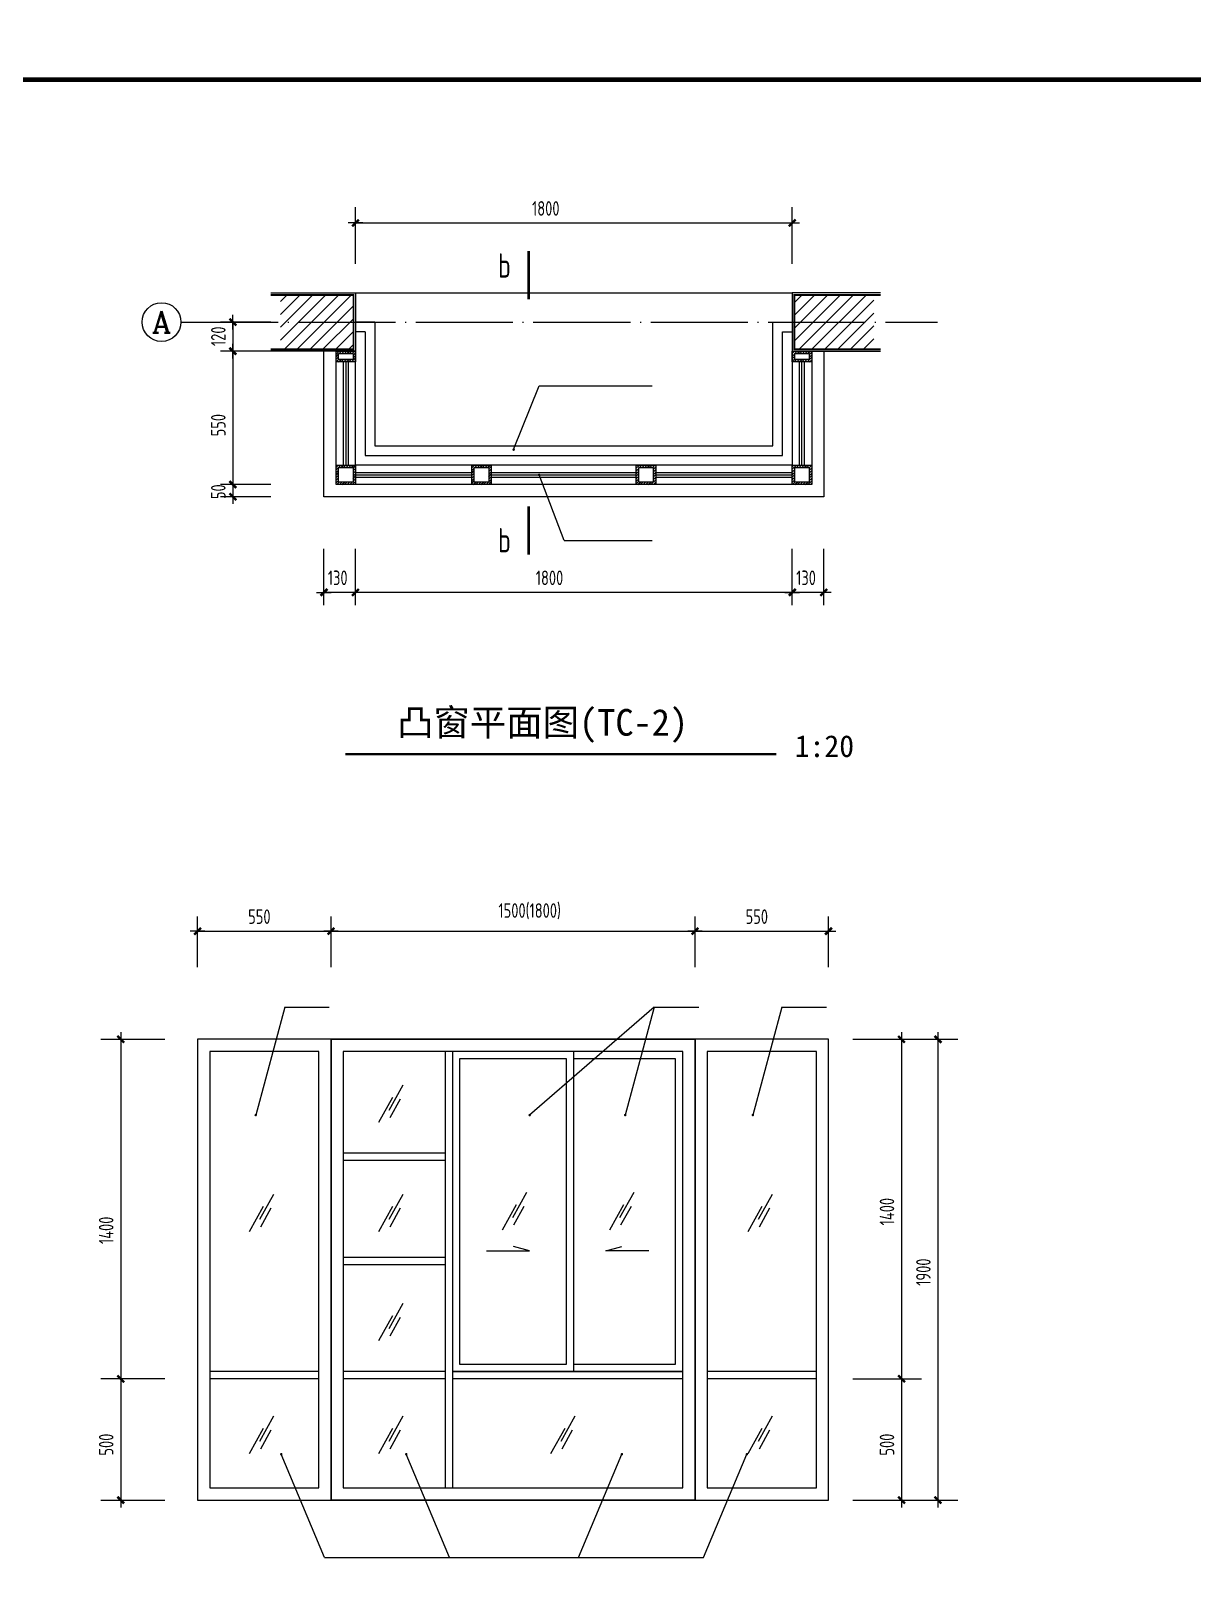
# Model space of a CAD drawing. Extents: x -726032 to 135930, y -151624 to 587044.
# Drawn here: x -14234 to 9704, y 354200 to 386256 of the extents above; entities that cross this region are included whole.
import ezdxf
from ezdxf.enums import TextEntityAlignment as Align

# ---------------------------------------------------------------- set-up
doc = ezdxf.new("R2010")
doc.units = 0
doc.header["$LTSCALE"] = 1000
doc.header["$MEASUREMENT"] = 0
doc.linetypes.add('DOTE', pattern=[2.42, 2, -0.2, 0.02, -0.2])
doc.layers.get('0').update_dxf_attribs({"linetype": 'CONTINUOUS'})
for name, color, linetype in [('AXIS', 245, 'CONTINUOUS'), ('AXIS_TEXT', 7, 'CONTINUOUS'), ('DOTE', 8, 'DOTE'), ('PUB_DIM', 245, 'CONTINUOUS'), ('PUB_TITLE', 1, 'CONTINUOUS'), ('WINDOW', 155, 'CONTINUOUS'), ('填充', 207, 'CONTINUOUS'), ('引线', 213, 'CONTINUOUS'), ('构架', 4, 'CONTINUOUS'), ('栏杆', 126, 'CONTINUOUS'), ('看线', 86, 'CONTINUOUS')]:
    doc.layers.add(name, color=color, linetype=linetype)
doc.styles.add('-黑体', font='')
doc.styles.add('COMPLEX', font='COMPLEX')
doc.styles.add('DIM_FONT', font='isocp.shx', dxfattribs={"width": 0.8})
doc.styles.get('-黑体').set_extended_font_data('SimHei')
pattern_1 = [(45, (-71437.597, 186548.07), (-26.516504, 26.516504), [])]

# ---------------------------------------------------------------- blocks, each defined once
blk = doc.blocks.new('_DIMX')
blk.add_line((-150, 0), (150, 0))
at = {"const_width": 50}
blk.add_lwpolyline([(-70, -70), (70, 70)], dxfattribs=at)
blk = doc.blocks.new('_AXISO')
blk.add_circle((0, 0), 0.5)
at = {"layer": 'AXIS_TEXT', "style": 'COMPLEX', "width": 1.041667}
blk.add_attdef('A', text='', height=0.56, dxfattribs=at).set_placement((-0.25, -0.28), (0.25, -0.28), align=Align.FIT)

msp = doc.modelspace()

# ---------------------------------------------------------------- hatches: boundary and pattern name
at = {"layer": 'WINDOW'}
h = msp.add_hatch(dxfattribs=at)
h.set_pattern_fill('ANSI31', color=256, scale=300, style=0)
h.set_pattern_definition(pattern_1)
h.paths.add_polyline_path([(-7550.6, 377306.3), (-7950.6, 377306.3), (-7950.6, 376906.3), (-7550.6, 376906.3)])
h.paths.add_polyline_path([(-7900.6, 377256.3), (-7600.6, 377256.3), (-7600.6, 376956.3), (-7900.6, 376956.3)], flags=16)
h.paths.add_polyline_path([(-4751.8, 377306.3), (-5151.8, 377306.3), (-5151.8, 376906.3), (-4751.8, 376906.3)])
h.paths.add_polyline_path([(-5101.8, 377256.3), (-4801.8, 377256.3), (-4801.8, 376956.3), (-5101.8, 376956.3)], flags=16)
h.paths.add_polyline_path([(-1365, 377306.3), (-1765, 377306.3), (-1765, 376906.3), (-1365, 376906.3)])
h.paths.add_polyline_path([(-1415, 377256.3), (-1415, 376956.3), (-1715, 376956.3), (-1715, 377256.3)], flags=16)
h.paths.add_polyline_path([(1849.4, 377306.3), (1449.4, 377306.3), (1449.4, 376906.3), (1849.4, 376906.3)])
h.paths.add_polyline_path([(1499.4, 377256.3), (1799.4, 377256.3), (1799.4, 376956.3), (1499.4, 376956.3)], flags=16)
h.paths.add_polyline_path([(1849.4, 379656.3), (1449.4, 379656.3), (1449.4, 379434.9), (1849.4, 379434.9)])
h.paths.add_polyline_path([(1499.4, 379606.3), (1799.4, 379606.3), (1799.4, 379484.9), (1499.4, 379484.9)], flags=16)
h = msp.add_hatch(dxfattribs=at)
h.set_pattern_fill('ANSI31', color=256, scale=300, style=0)
h.set_pattern_definition(pattern_1)
h.paths.add_polyline_path([(-7950.6, 379434.9), (-7550.6, 379434.9), (-7550.6, 379656.3), (-7950.6, 379656.3)])
h.paths.add_polyline_path([(-7900.6, 379606.3), (-7600.6, 379606.3), (-7600.6, 379484.9), (-7900.6, 379484.9)], flags=16)
at = {"layer": '填充'}
h = msp.add_hatch(dxfattribs=at)
h.set_pattern_fill('ANSI31', color=256, scale=1500, style=0)
h.set_pattern_definition([(45, (-71437.6, 186548.07), (-132.58252, 132.58252), [])])
h.paths.add_polyline_path([(3131.9, 380816.3), (1489.4, 380816.3), (1489.4, 379696.3), (3131.9, 379696.3)])
h.paths.add_polyline_path([(-7590.6, 380816.3), (-9092.4, 380816.3), (-9092.4, 379696.3), (-7590.6, 379696.3)])

# ---------------------------------------------------------------- linework, layer by layer
at = {"color": 134, "const_width": 40, "elevation": 3840}
for points in [[(-9297.5, 380816.3), (-7590.6, 380816.3), (-7590.6, 379696.3), (-9297.5, 379696.3)], [(3270, 380816.3), (1489.4, 380816.3), (1489.4, 379696.3), (3270, 379696.3)]]:
    msp.add_lwpolyline(points, dxfattribs=at)
at = {"color": 134, "elevation": 3840}
for points in [[(-9297.5, 380856.3), (-7550.6, 380856.3), (-7550.6, 379656.3), (-9297.5, 379656.3)], [(3270, 380856.3), (1449.4, 380856.3), (1449.4, 379656.3), (3270, 379656.3)]]:
    msp.add_lwpolyline(points, dxfattribs=at)
at = {"elevation": 3840}
for points in [[(-8053.7, 365469.8), (-10803.7, 365469.8), (-10803.7, 355969.8), (-8053.7, 355969.8)], [(-553.7, 365469.8), (-8053.7, 365469.8), (-8053.7, 355969.8), (-553.7, 355969.8)], [(2196.3, 365469.8), (-553.7, 365469.8), (-553.7, 355969.8), (2196.3, 355969.8)]]:
    msp.add_lwpolyline(points, close=True, dxfattribs=at)
at = {"color": 134, "elevation": 3840}
msp.add_lwpolyline([(-8053.7, 365469.8), (-553.7, 365469.8), (-553.7, 355969.8), (-8053.7, 355969.8)], close=True, dxfattribs=at)
at = {"layer": 'DOTE'}
msp.add_line((-11146.6, 380256.3, 3840), (4441.7, 380256.3, 3840), dxfattribs=at)
at = {"layer": 'PUB_DIM'}
for p, q in [((-7550.6, 381459.6, 3840), (-7550.6, 382623.7, 3840)), ((1449.4, 381459.6, 3840), (1449.4, 382623.7, 3840)), ((-7549.6, 382300, 3840), (1448.4, 382300, 3840)), ((-9297.5, 380256.3, 3840), (-10329.7, 380256.3, 3840)), ((-10076.7, 380256.3, 3840), (-10076.7, 379657.3, 3840)), ((-9297.5, 379656.3, 3840), (-10329.7, 379656.3, 3840)), ((-10076.7, 379655.3, 3840), (-10076.7, 376657.3, 3840)), ((-9297.5, 376906.3, 3840), (-10329.7, 376906.3, 3840)), ((-9297.5, 376656.3, 3840), (-10329.7, 376656.3, 3840)), ((-8200.6, 374417.4, 3840), (-8200.6, 375581.5, 3840)), ((-7550.6, 374417.4, 3840), (-7550.6, 375581.5, 3840)), ((1449.4, 374417.4, 3840), (1449.4, 375581.5, 3840)), ((2099.4, 374417.4, 3840), (2099.4, 375581.5, 3840)), ((-8201.6, 374683.9, 3840), (-8202.6, 374683.9, 3840)), ((-7550.6, 374683.9, 3840), (-8200.6, 374683.9, 3840)), ((1448.4, 374683.9, 3840), (-7549.6, 374683.9, 3840)), ((2099.4, 374683.9, 3840), (1449.4, 374683.9, 3840)), ((2101.4, 374683.9, 3840), (2100.4, 374683.9, 3840)), ((-10803.7, 366955.1, 3840), (-10803.7, 367998, 3840)), ((-8053.7, 366955.1, 3840), (-8053.7, 367998, 3840)), ((-553.7, 366955.1, 3840), (-553.7, 367998, 3840)), ((2196.3, 366955.1, 3840), (2196.3, 367998, 3840)), ((-10802.7, 367698.3, 3840), (-8054.7, 367698.3, 3840)), ((-8052.7, 367698.3, 3840), (-554.7, 367698.3, 3840)), ((-552.7, 367698.3, 3840), (2195.3, 367698.3, 3840)), ((-12797.8, 365469.8, 3840), (-11481.4, 365469.8, 3840)), ((-12387.1, 365619.8, 3840), (-12387.1, 355819.8, 3840)), ((2697.4, 365469.8, 3840), (4861.9, 365469.8, 3840)), ((3701.2, 365619.8, 3840), (3701.2, 355819.8, 3840)), ((4451.2, 365619.8, 3840), (4451.2, 355819.8, 3840)), ((-11481.4, 358469.8, 3840), (-12797.8, 358469.8, 3840)), ((2697.4, 358469.8, 3840), (4111.9, 358469.8, 3840)), ((-12797.8, 355969.8, 3840), (-11481.4, 355969.8, 3840)), ((2697.4, 355969.8, 3840), (4861.9, 355969.8, 3840))]:
    msp.add_line(p, q, dxfattribs=at)
at = {"layer": 'PUB_DIM', "const_width": 50, "elevation": 3840}
for points in [[(-12317.1, 365399.8), (-12457.1, 365539.8)], [(3771.2, 365399.8), (3631.2, 365539.8)], [(4521.2, 365399.8), (4381.2, 365539.8)], [(-12457.1, 358539.8), (-12317.1, 358399.8)], [(-12317.1, 358399.8), (-12457.1, 358539.8)], [(3631.2, 358539.8), (3771.2, 358399.8)], [(3771.2, 358399.8), (3631.2, 358539.8)], [(-12457.1, 356039.8), (-12317.1, 355899.8)], [(3631.2, 356039.8), (3771.2, 355899.8)], [(4381.2, 356039.8), (4521.2, 355899.8)]]:
    msp.add_lwpolyline(points, dxfattribs=at)
at = {"layer": 'PUB_TITLE'}
for points, const_width in [([(-53251.3, 326855.6), (40848.7, 326855.6), (40848.7, 386255.6), (-53251.3, 386255.6)], 0.18), ([(-51251.3, 327855.6), (39848.7, 327855.6), (39848.7, 385255.6), (-51251.3, 385255.6)], 100)]:
    msp.add_lwpolyline(points, close=True, dxfattribs=dict(at, const_width=const_width))
at = {"layer": 'WINDOW'}
for p, q in [((-7550.6, 379434.9, 3840), (-7950.6, 379434.9, 3840)), ((-7800.6, 379434.9, 3840), (-7800.6, 377306.3, 3840)), ((-7750.6, 379434.9, 3840), (-7750.6, 377306.3, 3840)), ((-7700.6, 379434.9, 3840), (-7700.6, 377306.3, 3840)), ((1849.4, 379434.9, 3840), (1449.4, 379434.9, 3840)), ((1599.4, 377306.3, 3840), (1599.4, 379434.9, 3840)), ((1649.4, 377306.3, 3840), (1649.4, 379434.9, 3840)), ((1699.4, 377306.3, 3840), (1699.4, 379434.9, 3840)), ((-7550.6, 377156.3, 3840), (-5151.8, 377156.3, 3840)), ((-7550.6, 377106.3, 3840), (-5151.8, 377106.3, 3840)), ((-7550.6, 377056.3, 3840), (-5151.8, 377056.3, 3840)), ((-4751.8, 377156.3, 3840), (-1765, 377156.3, 3840)), ((-4751.8, 377106.3, 3840), (-1765, 377106.3, 3840)), ((-4751.8, 377056.3, 3840), (-1765, 377056.3, 3840)), ((-1365, 377156.3, 3840), (1449.4, 377156.3, 3840)), ((-1365, 377106.3, 3840), (1449.4, 377106.3, 3840)), ((-1365, 377056.3, 3840), (1449.4, 377056.3, 3840)), ((-5703.7, 365219.8, 3840), (-5703.7, 356219.8, 3840)), ((-5553.7, 365219.8, 3840), (-5553.7, 356219.8, 3840)), ((-3053.7, 358619.8, 3840), (-3053.7, 365219.8, 3840)), ((-3203.7, 358769.8, 3840), (-3203.7, 365069.8, 3840)), ((-6572.6, 364521.4, 3840), (-6861.6, 364001.7, 3840)), ((-6784.5, 364271.2, 3840), (-7073.5, 363751.4, 3840)), ((-6626.9, 364235.1, 3840), (-6842.3, 363847.7, 3840)), ((-5703.7, 363119.8, 3840), (-7803.7, 363119.8, 3840)), ((-5703.7, 362969.8, 3840), (-7803.7, 362969.8, 3840)), ((-9240, 362271.4, 3840), (-9528.9, 361751.7, 3840)), ((-6572.6, 362271.4, 3840), (-6861.6, 361751.7, 3840)), ((-4027, 362307.8, 3840), (-4316, 361788.1, 3840)), ((-1818, 362307.8, 3840), (-2106.9, 361788.1, 3840)), ((1037.1, 362271.4, 3840), (748.1, 361751.7, 3840)), ((-9451.9, 362021.2, 3840), (-9740.8, 361501.4, 3840)), ((-9294.3, 361985.1, 3840), (-9509.7, 361597.7, 3840)), ((-6784.5, 362021.2, 3840), (-7073.5, 361501.4, 3840)), ((-6626.9, 361985.1, 3840), (-6842.3, 361597.7, 3840)), ((-4238.9, 362057.6, 3840), (-4527.9, 361537.8, 3840)), ((-4081.3, 362021.5, 3840), (-4296.7, 361634.1, 3840)), ((-2029.9, 362057.6, 3840), (-2318.9, 361537.8, 3840)), ((-1872.3, 362021.5, 3840), (-2087.7, 361634.1, 3840)), ((825.2, 362021.2, 3840), (536.2, 361501.4, 3840)), ((982.8, 361985.1, 3840), (767.4, 361597.7, 3840)), ((-5703.7, 360969.8, 3840), (-7803.7, 360969.8, 3840)), ((-4849.1, 361111.5, 3840), (-3965.6, 361111.5, 3840)), ((-3965.6, 361111.5, 3840), (-4296.9, 361196.3, 3840)), ((-2390.3, 361111.5, 3840), (-2059, 361196.3, 3840)), ((-1506.8, 361111.5, 3840), (-2390.3, 361111.5, 3840)), ((-5703.7, 360819.8, 3840), (-7803.7, 360819.8, 3840)), ((-6572.6, 360021.4, 3840), (-6861.6, 359501.7, 3840)), ((-6784.5, 359771.2, 3840), (-7073.5, 359251.4, 3840)), ((-6626.9, 359735.1, 3840), (-6842.3, 359347.7, 3840)), ((-8303.7, 358619.8, 3840), (-10553.7, 358619.8, 3840)), ((-8303.7, 358469.8, 3840), (-10553.7, 358469.8, 3840)), ((-5703.7, 358619.8, 3840), (-7803.7, 358619.8, 3840)), ((-5703.7, 358469.8, 3840), (-7803.7, 358469.8, 3840)), ((-803.7, 358619.8, 3840), (-5553.7, 358619.8, 3840)), ((-803.7, 358469.8, 3840), (-5553.7, 358469.8, 3840)), ((1946.3, 358619.8, 3840), (-303.7, 358619.8, 3840)), ((1946.3, 358469.8, 3840), (-303.7, 358469.8, 3840)), ((-9451.9, 357446.2, 3840), (-9740.8, 356926.4, 3840)), ((-9240, 357696.4, 3840), (-9528.9, 357176.7, 3840)), ((-6784.5, 357446.2, 3840), (-7073.5, 356926.4, 3840)), ((-6572.6, 357696.4, 3840), (-6861.6, 357176.7, 3840)), ((-3239.9, 357446.2, 3840), (-3528.9, 356926.4, 3840)), ((-3028, 357696.4, 3840), (-3317, 357176.7, 3840)), ((825.2, 357446.2, 3840), (536.2, 356926.4, 3840)), ((1037.1, 357696.4, 3840), (748.1, 357176.7, 3840)), ((-9294.3, 357410.1, 3840), (-9509.7, 357022.7, 3840)), ((-6626.9, 357410.1, 3840), (-6842.3, 357022.7, 3840)), ((-3082.3, 357410.1, 3840), (-3297.7, 357022.7, 3840)), ((982.8, 357410.1, 3840), (767.4, 357022.7, 3840))]:
    msp.add_line(p, q, dxfattribs=at)
at = {"layer": 'WINDOW', "elevation": 3840}
for points in [[(1849.4, 379656.3), (1849.4, 376906.3), (-7950.6, 376906.3), (-7950.6, 379656.3)], [(1449.4, 379656.3), (1449.4, 377306.3), (-7550.6, 377306.3), (-7550.6, 379656.3)], [(-3203.7, 365069.8), (-5403.7, 365069.8), (-5403.7, 358769.8), (-3203.7, 358769.8)], [(-3053.7, 358769.8), (-953.7, 358769.8), (-953.7, 365069.8), (-3053.7, 365069.8)]]:
    msp.add_lwpolyline(points, dxfattribs=at)
for points in [[(-7950.6, 379656.3), (-7550.6, 379656.3), (-7550.6, 379434.9), (-7950.6, 379434.9)], [(-7900.6, 379606.3), (-7600.6, 379606.3), (-7600.6, 379484.9), (-7900.6, 379484.9)], [(1449.4, 379656.3), (1849.4, 379656.3), (1849.4, 379434.9), (1449.4, 379434.9)], [(1499.4, 379606.3), (1799.4, 379606.3), (1799.4, 379484.9), (1499.4, 379484.9)], [(-7950.6, 377306.3), (-7550.6, 377306.3), (-7550.6, 376906.3), (-7950.6, 376906.3)], [(-5151.8, 377306.3), (-4751.8, 377306.3), (-4751.8, 376906.3), (-5151.8, 376906.3)], [(-1765, 377306.3), (-1365, 377306.3), (-1365, 376906.3), (-1765, 376906.3)], [(1449.4, 377306.3), (1849.4, 377306.3), (1849.4, 376906.3), (1449.4, 376906.3)], [(-7900.6, 377256.3), (-7600.6, 377256.3), (-7600.6, 376956.3), (-7900.6, 376956.3)], [(-5101.8, 377256.3), (-4801.8, 377256.3), (-4801.8, 376956.3), (-5101.8, 376956.3)], [(-1715, 377256.3), (-1415, 377256.3), (-1415, 376956.3), (-1715, 376956.3)], [(1499.4, 377256.3), (1799.4, 377256.3), (1799.4, 376956.3), (1499.4, 376956.3)], [(-8303.7, 365219.8), (-10553.7, 365219.8), (-10553.7, 356219.8), (-8303.7, 356219.8)], [(-803.7, 365219.8), (-7803.7, 365219.8), (-7803.7, 356219.8), (-803.7, 356219.8)], [(-803.7, 365219.8), (-5553.7, 365219.8), (-5553.7, 358619.8), (-803.7, 358619.8)], [(1946.3, 365219.8), (-303.7, 365219.8), (-303.7, 356219.8), (1946.3, 356219.8)]]:
    msp.add_lwpolyline(points, close=True, dxfattribs=at)
at = {"layer": '引线'}
for p, q in [((-4291.1, 377626.6, 3840), (-3766.2, 378945.2, 3840)), ((-3766.2, 378945.2, 3840), (-1437.5, 378945.2, 3840)), ((-3253.1, 375752.7, 3840), (-3766.2, 377106.3, 3840)), ((-3253.1, 375752.7, 3840), (-1437.5, 375752.7, 3840)), ((-9009.2, 366135.1, 3840), (-9606.4, 363907.3, 3840)), ((-9009.2, 366135.1, 3840), (-8089.5, 366135.1, 3840)), ((-1395.1, 366135.1, 3840), (-3961.5, 363907.3, 3840)), ((-1395.1, 366135.1, 3840), (-1992.3, 363907.3, 3840)), ((-1395.1, 366135.1, 3840), (-475.3, 366135.1, 3840)), ((1234.7, 366135.1, 3840), (637.4, 363907.3, 3840)), ((1234.7, 366135.1, 3840), (2154.4, 366135.1, 3840)), ((-8188.2, 354786.3, 3840), (-9080.4, 356915.7, 3840)), ((-5613, 354786.3, 3840), (-6505.2, 356915.7, 3840)), ((-2952.1, 354786.3, 3840), (-2059.9, 356915.7, 3840)), ((-376.9, 354786.3, 3840), (515.3, 356915.7, 3840)), ((-8188.2, 354786.3, 3840), (-376.9, 354786.3, 3840))]:
    msp.add_line(p, q, dxfattribs=at)
at = {"layer": '引线', "const_width": 50, "elevation": 3840}
for points in [[(-3982.1, 381723.8), (-3982.1, 380723.8)], [(-3982.1, 375460.4), (-3982.1, 376460.4)]]:
    msp.add_lwpolyline(points, dxfattribs=at)
at = {"layer": '引线', "const_width": 25, "elevation": 3840}
for points in [[(-4303.6, 377626.6, 1), (-4278.6, 377626.6, 1)], [(-3778.7, 377106.3, 1), (-3753.7, 377106.3, 1)], [(-9618.9, 363907.3, 1), (-9593.9, 363907.3, 1)], [(-3974, 363907.3, 1), (-3949, 363907.3, 1)], [(-2004.8, 363907.3, 1), (-1979.8, 363907.3, 1)], [(624.9, 363907.3, 1), (649.9, 363907.3, 1)], [(-9092.9, 356915.7, 1), (-9067.9, 356915.7, 1)], [(-6517.7, 356915.7, 1), (-6492.7, 356915.7, 1)], [(-2047.4, 356915.7, -1), (-2072.4, 356915.7, -1)], [(527.8, 356915.7, -1), (502.8, 356915.7, -1)]]:
    msp.add_lwpolyline(points, format="xyb", close=True, dxfattribs=at)
at = {"layer": '构架', "const_width": 50, "elevation": 3840}
msp.add_lwpolyline([(-7758.2, 371349.6), (1122.9, 371349.6)], dxfattribs=at)
at = {"layer": '栏杆'}
for p, q in [((-7150.6, 380256.3, 3840), (-7550.6, 380256.3, 3840)), ((1049.4, 380256.3, 3840), (1449.4, 380256.3, 3840)), ((-7350.6, 380056.3, 3840), (-7550.6, 380056.3, 3840)), ((1249.4, 380056.3, 3840), (1449.4, 380056.3, 3840))]:
    msp.add_line(p, q, dxfattribs=at)
at = {"layer": '栏杆', "elevation": 3840}
for points in [[(-7150.6, 380256.3), (-7150.6, 377706.3), (1049.4, 377706.3), (1049.4, 380256.3)], [(-7350.6, 380056.3), (-7350.6, 377506.3), (1249.4, 377506.3), (1249.4, 380056.3)]]:
    msp.add_lwpolyline(points, dxfattribs=at)
at = {"layer": '看线'}
msp.add_line((-7550.6, 380856.3, 3840), (1449.4, 380856.3, 3840), dxfattribs=at)
at = {"layer": '看线', "elevation": 3840}
msp.add_lwpolyline([(2099.4, 379656.3), (2099.4, 376656.3), (-8200.6, 376656.3), (-8200.6, 379656.3)], dxfattribs=at)

# ---------------------------------------------------------------- block references
at = {"layer": 'AXIS', "xscale": 800, "yscale": 800, "zscale": 800}
msp.add_blockref('_AXISO', (-11546.6, 380256.3, 3840), dxfattribs=at).add_auto_attribs({'A': 'A'})
at = {"layer": 'PUB_DIM'}
for p, rotation in [((-7550.6, 382300, 3840), 180), ((-10076.7, 380256.3, 3840), 90), ((-10076.7, 379656.3, 3840), 90), ((-10076.7, 379656.3, 3840), 270), ((-10076.7, 376906.3, 3840), 270), ((-10076.7, 376656.3, 3840), 270), ((-7550.6, 374683.9, 3840), 180), ((2099.4, 374683.9, 3840), 180), ((-10803.7, 367698.3, 3840), 180), ((-8053.7, 367698.3, 3840), 180), ((-553.7, 367698.3, 3840), 180)]:
    msp.add_blockref('_DIMX', p, dxfattribs=dict(at, rotation=rotation))
for p in [(1449.4, 382300, 3840), (-8200.6, 374683.9, 3840), (1449.4, 374683.9, 3840), (-8053.7, 367698.3, 3840), (-553.7, 367698.3, 3840), (2196.3, 367698.3, 3840)]:
    msp.add_blockref('_DIMX', p, dxfattribs=at)

# ---------------------------------------------------------------- texts
at = {"layer": 'AXIS', "style": '-黑体'}
for s, height, p in [('凸窗平面图(TC-2)', 550, (-6694, 371729.1, 3840)), ('1:20', 450, (1499.1, 371289.1, 3840))]:
    msp.add_text(s, height=height, dxfattribs=at).set_placement(p)
at = {"layer": 'PUB_DIM', "style": 'DIM_FONT', "width": 0.8}
for s, p in [('1800', (-3912.5, 382450, 3840)), ('130', (-8120.5, 374833.9, 3840)), ('1800', (-3835.5, 374833.9, 3840)), ('130', (1529.5, 374833.9, 3840)), ('550', (-9761.8, 367848.3, 3840)), ('1500(1800)', (-4605.2, 367974.3, 3840)), ('550', (488.2, 367848.3, 3840))]:
    msp.add_text(s, height=300, dxfattribs=at).set_placement(p)
for s, p in [('120', (-10226.7, 379762.3, 3840)), ('550', (-10226.7, 377900, 3840)), ('50', (-10226.7, 376606.8, 3840)), ('1400', (3551.2, 361633.7, 3840)), ('1400', (-12537.1, 361248, 3840)), ('1900', (4301.2, 360387.9, 3840)), ('500', (-12537.1, 356886.8, 3840)), ('500', (3551.2, 356886.8, 3840))]:
    msp.add_text(s, height=300, rotation=90, dxfattribs=at).set_placement(p)
at = {"layer": '引线', "style": 'DIM_FONT', "width": 0.8}
for p in [(-4482.1, 381423.8, 3840), (-4482.1, 375760.4, 3840)]:
    msp.add_text('b', height=500, dxfattribs=at).set_placement(p, align=Align.MIDDLE)

doc.saveas('drawing.dxf')
